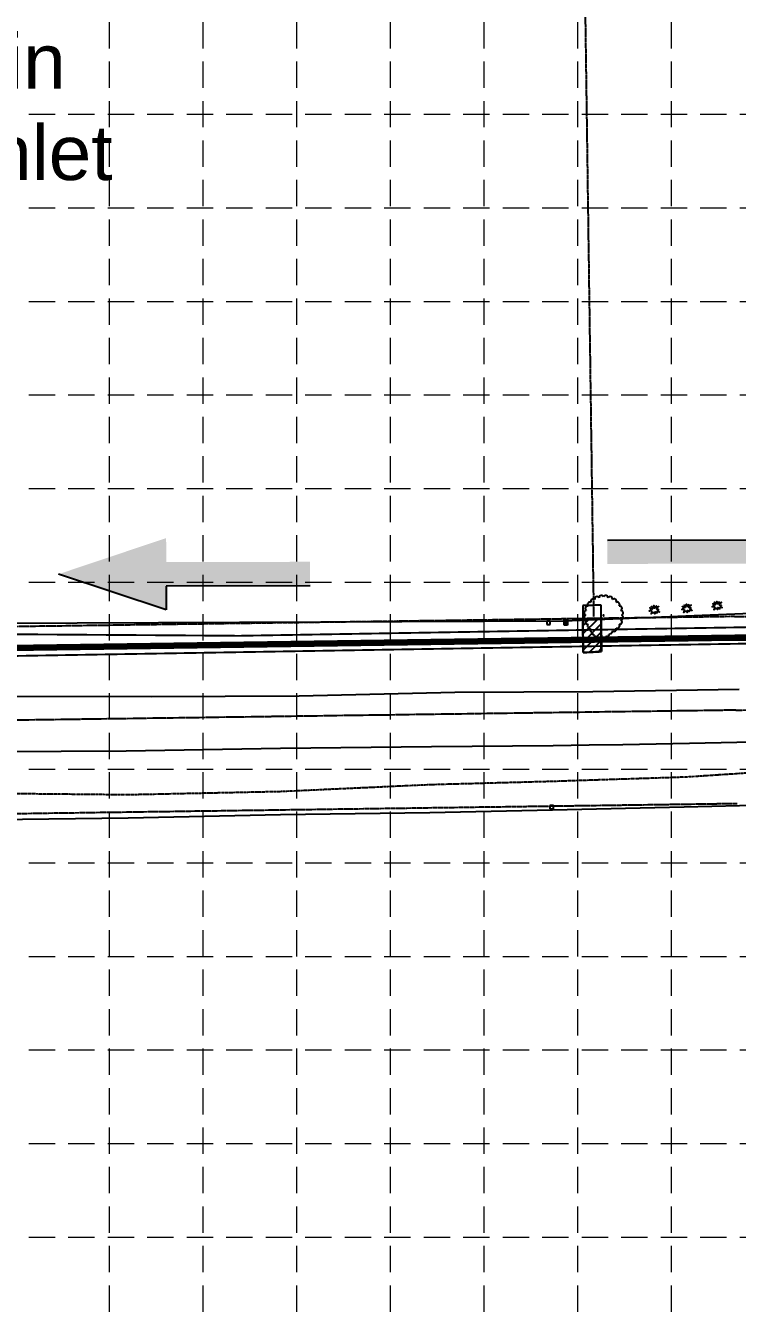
# Model space of a CAD drawing. Header units: inches. Extents: x 2599285 to 2601849, y 7031355 to 7032959.
# Drawn here: x 2600052 to 2600356, y 7032045 to 7032595 of the extents above; entities that cross this region are included whole.
import ezdxf

# ---------------------------------------------------------------- set-up
doc = ezdxf.new("R2010")
doc.units = ezdxf.units.IN
doc.header["$MEASUREMENT"] = 0
for name, pattern in [('DASHED', [0.8, 0.75, -0.05]), ('HIDDEN', [0.375, 0.25, -0.125]), ('PHANTOM', [2.1, 1.75, -0.05, 0.1, -0.05, 0.1, -0.05]), ('R.O.W. Cornelius$0$CENTER', [2.7, 2.5, -0.05, 0.1, -0.05]), ('R.O.W. Cornelius$0$PHANTOM', [2.1, 1.75, -0.05, 0.1, -0.05, 0.1, -0.05]), ('SCREEK', [1.04, 0.9, -0.035, 0, -0.035, 0, -0.035, 0, -0.035])]:
    doc.linetypes.add(name, pattern=pattern)
for name, color, linetype in [('ARROWS', 252, 'Continuous'), ('DITCH', 7, 'SCREEK'), ('EASPH-PVMT', 7, 'Continuous'), ('EPVMT', 8, 'DASHED'), ('ETEL', 33, 'DASHED'), ('FENCEBW', 7, 'BWF'), ('GRID', 254, 'HIDDEN'), ('HATCH', 10, 'Continuous'), ('LIMITS OF DISTURBANCE', 1, 'HIDDEN'), ('PWAT', 4, 'Continuous'), ('R.O.W. Cornelius$0$CL', 7, 'R.O.W. Cornelius$0$CENTER'), ('R.O.W. Cornelius$0$ROW', 192, 'R.O.W. Cornelius$0$PHANTOM'), ('ROW', 252, 'PHANTOM'), ('SILT FENCE', 200, 'Continuous'), ('TREE', 7, 'Continuous'), ('TREET', 250, 'Continuous')]:
    doc.layers.add(name, color=color, linetype=linetype)
doc.styles.get("Standard").update_dxf_attribs({"font": 'ARIAL.TTF'})
doc.styles.add('UTIL', font='romans.shx', dxfattribs={"width": 0.9})
doc.linetypes.add('ASPH-E2', pattern='A,0.45,-0.05,0.9,[138,ltypeshp.shx,S=-0.013,R=0,X=0,Y=0],0.45', length=1.85)
doc.linetypes.add('BWF', pattern='A,0.9,-0.05,[135,ltypeshp.shx,S=0.03,R=0,X=0,Y=0],-0.05', length=1)
doc.linetypes.add('TELE', pattern='A,0.8,-0.05,0.8,-0.05,0.8,-0.15,["TELE",UTIL,S=0.08,R=0,X=-0.1,Y=-0.04],-0.2', length=2.85)

# ---------------------------------------------------------------- blocks, each defined once
blk = doc.blocks.new('A$C33723172')
at = {"layer": 'ARROWS', "color": 7}
for p, q in [((11.14, 24.49), (5.46, 10.23)), ((5.46, 10.23), (7.83, 9.28)), ((7.83, 9.28), (0, 0))]:
    blk.add_line(p, q, dxfattribs=at)
for points in [[(11.14, 24.49), (8.77, 25.44), (5.46, 10.23), (3.08, 11.17)], [(0.7, 12.12), (7.83, 9.28), (0, 0), (7.83, 9.28)]]:
    blk.add_solid(points, dxfattribs=at)

msp = doc.modelspace()

# ---------------------------------------------------------------- linework, layer by layer
at = {"layer": 'DITCH'}
for p, q in [((2600396.5, 7032277.95), (2600334.04, 7032273.82)), ((2600224.82, 7032270.54), (2600160.22, 7032267.59)), ((2600276.86, 7032271.95), (2600224.82, 7032270.54)), ((2600334.04, 7032273.82), (2600276.86, 7032271.95)), ((2600095.36, 7032266.22), (2600030.48, 7032266.86)), ((2600160.22, 7032267.59), (2600095.36, 7032266.22))]:
    msp.add_line(p, q, dxfattribs=at)
at = {"layer": 'EASPH-PVMT', "linetype": 'ASPH-E2'}
for p, q in [((2600043.15, 7032308.38), (2600105.32, 7032308.29)), ((2600105.32, 7032308.29), (2600168.53, 7032308.54)), ((2600168.53, 7032308.54), (2600235.09, 7032310.12)), ((2600235.09, 7032310.12), (2600293.92, 7032310.35)), ((2600293.92, 7032310.35), (2600356.49, 7032311.48)), ((2600160.55, 7032286.12, 519.1), (2600094.54, 7032284.9, 519.1)), ((2600225.08, 7032286.71, 519.1), (2600160.55, 7032286.12, 519.1)), ((2600277.01, 7032287.25, 519.1), (2600225.08, 7032286.71, 519.1)), ((2600292.4, 7032287.43, 519.1), (2600277.01, 7032287.25, 519.1)), ((2600306.87, 7032287.63, 519.1), (2600292.4, 7032287.43, 519.1)), ((2600335.3, 7032288.17, 519.1), (2600306.87, 7032287.63, 519.1)), ((2600355.51, 7032288.65, 519.1), (2600335.3, 7032288.17, 519.1)), ((2600376.4, 7032289.24, 519.1), (2600355.51, 7032288.65, 519.1)), ((2600094.54, 7032284.9, 519.1), (2600031.25, 7032284.6, 519.1))]:
    msp.add_line(p, q, dxfattribs=at)
at = {"layer": 'EPVMT', "color": 7}
for p, q in [((2600297.49, 7032347.29), (2600289.67, 7032347.16)), ((2600289.67, 7032347.16), (2600289.67, 7032342.02)), ((2600297.62, 7032327.47), (2600297.49, 7032347.29)), ((2600289.67, 7032342.02), (2600289.87, 7032327.07)), ((2600289.87, 7032327.07), (2600297.62, 7032327.47))]:
    msp.add_line(p, q, dxfattribs=at)
at = {"layer": 'ETEL', "color": 252, "linetype": 'TELE', "ltscale": 0.8}
for p, q in [((2600281.74, 7032340.64), (2600518.7, 7032350.32)), ((2599987.44, 7032339.46), (2600281.74, 7032340.64))]:
    msp.add_line(p, q, dxfattribs=at)
at = {"layer": 'ETEL', "color": 252}
for p, q in [((2600281.74, 7032341.19), (2600283.22, 7032341.19)), ((2600281.74, 7032338.8), (2600281.74, 7032341.19)), ((2600281.74, 7032341.19), (2600283.22, 7032338.8)), ((2600283.22, 7032341.19), (2600281.74, 7032338.8)), ((2600283.22, 7032341.19), (2600283.22, 7032338.8)), ((2600283.22, 7032338.8), (2600281.74, 7032338.8))]:
    msp.add_line(p, q, dxfattribs=at)
at = {"layer": 'FENCEBW'}
for p, q in [((2600160.61, 7032257.64), (2600095.52, 7032256.24)), ((2600224.29, 7032258.5), (2600160.61, 7032257.64)), ((2600276.79, 7032259.64), (2600224.29, 7032258.5)), ((2600333.07, 7032261.02), (2600276.79, 7032259.64)), ((2600395.65, 7032262.49), (2600333.07, 7032261.02)), ((2600095.52, 7032256.24), (2600030.95, 7032255.4))]:
    msp.add_line(p, q, dxfattribs=at)
at = {"layer": 'GRID', "color": 252, "linetype": 'HIDDEN', "lineweight": 0, "ltscale": 45}
for p, q in [((2600087.39, 7032917.18), (2600087.39, 7031517)), ((2600127.39, 7032917.18), (2600127.39, 7031517)), ((2600167.39, 7032917.18), (2600167.39, 7031517)), ((2600207.39, 7032917.18), (2600207.39, 7031517)), ((2600247.39, 7032917.18), (2600247.39, 7031517)), ((2600287.39, 7032917.18), (2600287.39, 7031517)), ((2600327.39, 7032917.18), (2600327.39, 7031517)), ((2599327.39, 7032557.18), (2601807.39, 7032557.18)), ((2599327.39, 7032517.18), (2601807.39, 7032517.18)), ((2599327.39, 7032477.18), (2601807.39, 7032477.18)), ((2599327.39, 7032437.18), (2601807.39, 7032437.18)), ((2599327.39, 7032397.18), (2601807.39, 7032397.18)), ((2599327.39, 7032357.18), (2601807.39, 7032357.18)), ((2599327.39, 7032277.18), (2601807.39, 7032277.18)), ((2599327.39, 7032237.18), (2601807.39, 7032237.18)), ((2599327.39, 7032197.18), (2601807.39, 7032197.18)), ((2599327.39, 7032157.18), (2601807.39, 7032157.18)), ((2599327.39, 7032117.18), (2601807.39, 7032117.18)), ((2599327.39, 7032077.18), (2601807.39, 7032077.18))]:
    msp.add_line(p, q, dxfattribs=at)
at = {"layer": 'HATCH', "color": 7}
for p, q in [((2600289.67, 7032341.53), (2600297.52, 7032341.64)), ((2600289.87, 7032327.07), (2600289.67, 7032341.53)), ((2600289.71, 7032338.53), (2600292.75, 7032341.57)), ((2600289.76, 7032335.04), (2600296.34, 7032341.62)), ((2600297.52, 7032341.64), (2600297.62, 7032327.47)), ((2600297.52, 7032341.64), (2600297.52, 7032341.64)), ((2600289.81, 7032331.55), (2600297.54, 7032339.29)), ((2600289.85, 7032328.06), (2600297.56, 7032335.78)), ((2600292.52, 7032327.2), (2600297.59, 7032332.27)), ((2600297.62, 7032327.47), (2600289.87, 7032327.07)), ((2600296.25, 7032327.39), (2600297.61, 7032328.75))]:
    msp.add_line(p, q, dxfattribs=at)
at = {"layer": 'LIMITS OF DISTURBANCE', "ltscale": 30, "const_width": 0.8}
for points in [[(2599924.7, 7032335.7), (2600142.96, 7032334.22), (2600375.7, 7032338.16), (2600416.22, 7032338.35), (2600416.22, 7032344.63), (2600430.01, 7032344.63), (2600430.73, 7032339.07), (2600522.95, 7032343.43), (2600522.95, 7032350.44), (2600539.16, 7032351.89), (2600541.1, 7032343.43), (2600704.71, 7032357.35), (2600704.86, 7032362.74), (2600797.55, 7032370.69), (2600798.6, 7032364.25), (2600871.41, 7032367.39), (2600978.58, 7032370.31)], [(2601092.88, 7032361.01), (2600872.56, 7032362.63), (2600876.01, 7032289.36), (2600864.43, 7032289.88), (2600861.15, 7032362.46), (2600693.4, 7032352.09), (2600543.22, 7032338.24), (2600391.36, 7032331.41), (2600040.2, 7032325.49)]]:
    msp.add_lwpolyline(points, dxfattribs=at)
at = {"layer": 'PWAT', "color": 4, "lineweight": 200}
msp.add_line((2599795.54, 7032325.59), (2600354.7, 7032333.44), dxfattribs=at)
msp.add_arc((2600314.93, 7035167.09), 2833.93, 270.80402, 274.50402, dxfattribs=at)
at = {"layer": 'R.O.W. Cornelius$0$CL'}
msp.add_line((2600355.13, 7032302.44, 1027.17), (2599663.5, 7032292.74, 1027.17), dxfattribs=at)
msp.add_arc((2600314.93, 7035167.09, 1027.17), 2864.93, 270.80402, 274.50402, dxfattribs=at)
at = {"layer": 'R.O.W. Cornelius$0$ROW', "color": 252}
for p, q in [((2600289.06, 7032717.96, 1027.17), (2600294.34, 7032341.59, 1027.17)), ((2600354.57, 7032342.44, 1027.17), (2599726.99, 7032333.63, 1027.17)), ((2600355.69, 7032262.45, 1027.17), (2599772.94, 7032254.27, 1027.17))]:
    msp.add_line(p, q, dxfattribs=at)
msp.add_arc((2600314.93, 7035167.09, 1027.17), 2824.93, 270.80402, 274.50402, dxfattribs=at)
at = {"layer": 'ROW'}
for points in [[(2600275.8, 7032338.99), (2600275.8, 7032340.49), (2600274.3, 7032340.49), (2600274.3, 7032338.99)], [(2600277.14, 7032260.24), (2600277.14, 7032261.74), (2600275.64, 7032261.74), (2600275.64, 7032260.24)]]:
    msp.add_lwpolyline(points, close=True, dxfattribs=at)
at = {"layer": 'TREE'}
for points in [[(2600321.1, 7032347.01), (2600321.11, 7032347.01), (2600321.08, 7032346.95), (2600321.04, 7032346.85), (2600321, 7032346.74), (2600320.97, 7032346.61), (2600320.95, 7032346.49), (2600320.97, 7032346.4), (2600321.03, 7032346.34), (2600321.15, 7032346.33), (2600321.3, 7032346.37), (2600321.47, 7032346.43), (2600321.65, 7032346.5), (2600321.82, 7032346.58), (2600321.96, 7032346.64), (2600322.05, 7032346.68), (2600322.07, 7032346.69), (2600322.03, 7032346.65), (2600321.92, 7032346.58), (2600321.77, 7032346.47), (2600321.6, 7032346.35), (2600321.43, 7032346.21), (2600321.28, 7032346.07), (2600321.16, 7032345.94), (2600321.11, 7032345.83), (2600321.13, 7032345.74), (2600321.21, 7032345.68), (2600321.34, 7032345.63), (2600321.49, 7032345.6), (2600321.65, 7032345.57), (2600321.79, 7032345.56), (2600321.92, 7032345.54), (2600321.99, 7032345.53), (2600322.01, 7032345.5), (2600321.98, 7032345.47), (2600321.92, 7032345.44), (2600321.84, 7032345.39), (2600321.76, 7032345.34), (2600321.69, 7032345.28), (2600321.65, 7032345.2), (2600321.65, 7032345.12), (2600321.71, 7032345.03), (2600321.8, 7032344.94), (2600321.93, 7032344.84), (2600322.07, 7032344.75), (2600322.2, 7032344.66), (2600322.31, 7032344.59), (2600322.38, 7032344.53), (2600322.4, 7032344.49), (2600322.35, 7032344.47), (2600322.25, 7032344.47), (2600322.11, 7032344.49), (2600321.94, 7032344.5), (2600321.77, 7032344.52), (2600321.6, 7032344.52), (2600321.45, 7032344.51), (2600321.34, 7032344.48), (2600321.28, 7032344.42), (2600321.25, 7032344.35), (2600321.26, 7032344.26), (2600321.28, 7032344.17), (2600321.31, 7032344.09), (2600321.33, 7032344.02), (2600321.33, 7032343.97), (2600321.31, 7032343.96), (2600321.26, 7032343.99), (2600321.17, 7032344.05), (2600321.06, 7032344.12), (2600320.94, 7032344.2), (2600320.81, 7032344.28), (2600320.7, 7032344.34), (2600320.59, 7032344.38), (2600320.51, 7032344.37), (2600320.46, 7032344.32), (2600320.44, 7032344.24), (2600320.43, 7032344.12), (2600320.44, 7032344), (2600320.46, 7032343.88), (2600320.47, 7032343.77), (2600320.47, 7032343.68), (2600320.46, 7032343.64), (2600320.43, 7032343.65), (2600320.39, 7032343.7), (2600320.32, 7032343.77), (2600320.23, 7032343.86), (2600320.14, 7032343.95), (2600320.02, 7032344.02), (2600319.9, 7032344.08), (2600319.76, 7032344.09), (2600319.62, 7032344.06), (2600319.47, 7032343.99), (2600319.33, 7032343.9), (2600319.2, 7032343.8), (2600319.09, 7032343.71), (2600319, 7032343.63), (2600318.95, 7032343.59), (2600318.93, 7032343.6), (2600318.96, 7032343.66), (2600319.01, 7032343.78), (2600319.09, 7032343.92), (2600319.17, 7032344.09), (2600319.24, 7032344.27), (2600319.28, 7032344.44), (2600319.29, 7032344.59), (2600319.25, 7032344.71), (2600319.14, 7032344.79), (2600318.99, 7032344.84), (2600318.82, 7032344.85), (2600318.62, 7032344.85), (2600318.44, 7032344.84), (2600318.28, 7032344.82), (2600318.16, 7032344.82), (2600318.11, 7032344.84), (2600318.12, 7032344.88), (2600318.2, 7032344.95), (2600318.31, 7032345.03), (2600318.45, 7032345.14), (2600318.6, 7032345.25), (2600318.73, 7032345.37), (2600318.83, 7032345.49), (2600318.88, 7032345.61), (2600318.86, 7032345.73), (2600318.8, 7032345.83), (2600318.7, 7032345.93), (2600318.59, 7032346.01), (2600318.48, 7032346.07), (2600318.4, 7032346.11), (2600318.35, 7032346.13), (2600318.37, 7032346.12), (2600318.45, 7032346.08), (2600318.6, 7032346.03), (2600318.78, 7032345.96), (2600318.98, 7032345.89), (2600319.19, 7032345.83), (2600319.38, 7032345.79), (2600319.53, 7032345.79), (2600319.62, 7032345.82), (2600319.64, 7032345.89), (2600319.61, 7032346.01), (2600319.53, 7032346.14), (2600319.43, 7032346.29), (2600319.31, 7032346.44), (2600319.2, 7032346.57), (2600319.11, 7032346.67), (2600319.06, 7032346.73), (2600319.06, 7032346.75), (2600319.1, 7032346.72), (2600319.17, 7032346.66), (2600319.27, 7032346.59), (2600319.39, 7032346.53), (2600319.51, 7032346.47), (2600319.63, 7032346.44), (2600319.74, 7032346.45), (2600319.83, 7032346.51), (2600319.9, 7032346.6), (2600319.95, 7032346.72), (2600320, 7032346.85), (2600320.03, 7032346.96), (2600320.05, 7032347.06), (2600320.06, 7032347.11), (2600320.07, 7032347.11), (2600320.08, 7032347.04), (2600320.09, 7032346.93), (2600320.1, 7032346.78), (2600320.12, 7032346.61), (2600320.15, 7032346.45), (2600320.2, 7032346.31), (2600320.25, 7032346.21), (2600320.33, 7032346.17), (2600320.43, 7032346.2), (2600320.55, 7032346.28), (2600320.67, 7032346.41), (2600320.79, 7032346.56), (2600320.9, 7032346.71), (2600320.99, 7032346.85), (2600321.06, 7032346.95)], [(2600334.98, 7032347.61), (2600334.99, 7032347.6), (2600334.96, 7032347.54), (2600334.92, 7032347.45), (2600334.88, 7032347.33), (2600334.85, 7032347.21), (2600334.83, 7032347.09), (2600334.85, 7032346.99), (2600334.91, 7032346.94), (2600335.03, 7032346.93), (2600335.18, 7032346.96), (2600335.35, 7032347.02), (2600335.53, 7032347.09), (2600335.7, 7032347.17), (2600335.84, 7032347.24), (2600335.93, 7032347.28), (2600335.95, 7032347.29), (2600335.9, 7032347.25), (2600335.8, 7032347.17), (2600335.65, 7032347.07), (2600335.48, 7032346.94), (2600335.31, 7032346.8), (2600335.15, 7032346.66), (2600335.04, 7032346.53), (2600334.99, 7032346.42), (2600335.01, 7032346.33), (2600335.09, 7032346.27), (2600335.22, 7032346.22), (2600335.37, 7032346.19), (2600335.52, 7032346.17), (2600335.67, 7032346.15), (2600335.79, 7032346.14), (2600335.87, 7032346.12), (2600335.89, 7032346.1), (2600335.86, 7032346.07), (2600335.8, 7032346.03), (2600335.72, 7032345.98), (2600335.64, 7032345.93), (2600335.57, 7032345.87), (2600335.53, 7032345.8), (2600335.53, 7032345.72), (2600335.59, 7032345.63), (2600335.68, 7032345.53), (2600335.81, 7032345.44), (2600335.95, 7032345.34), (2600336.08, 7032345.26), (2600336.19, 7032345.18), (2600336.26, 7032345.12), (2600336.27, 7032345.08), (2600336.23, 7032345.07), (2600336.13, 7032345.07), (2600335.99, 7032345.08), (2600335.82, 7032345.1), (2600335.65, 7032345.11), (2600335.48, 7032345.11), (2600335.33, 7032345.11), (2600335.22, 7032345.07), (2600335.16, 7032345.02), (2600335.13, 7032344.94), (2600335.14, 7032344.85), (2600335.16, 7032344.76), (2600335.19, 7032344.68), (2600335.21, 7032344.61), (2600335.21, 7032344.57), (2600335.19, 7032344.56), (2600335.13, 7032344.58), (2600335.05, 7032344.64), (2600334.94, 7032344.72), (2600334.82, 7032344.8), (2600334.69, 7032344.88), (2600334.57, 7032344.94), (2600334.47, 7032344.97), (2600334.39, 7032344.97), (2600334.34, 7032344.92), (2600334.32, 7032344.83), (2600334.31, 7032344.72), (2600334.32, 7032344.59), (2600334.34, 7032344.47), (2600334.35, 7032344.36), (2600334.35, 7032344.28), (2600334.34, 7032344.24), (2600334.31, 7032344.24), (2600334.26, 7032344.29), (2600334.2, 7032344.36), (2600334.11, 7032344.45), (2600334.01, 7032344.54), (2600333.9, 7032344.62), (2600333.78, 7032344.67), (2600333.64, 7032344.69), (2600333.5, 7032344.65), (2600333.35, 7032344.59), (2600333.21, 7032344.49), (2600333.08, 7032344.4), (2600332.97, 7032344.3), (2600332.88, 7032344.23), (2600332.83, 7032344.19), (2600332.81, 7032344.19), (2600332.84, 7032344.26), (2600332.89, 7032344.37), (2600332.97, 7032344.52), (2600333.05, 7032344.69), (2600333.12, 7032344.86), (2600333.16, 7032345.03), (2600333.17, 7032345.19), (2600333.13, 7032345.31), (2600333.02, 7032345.39), (2600332.87, 7032345.43), (2600332.69, 7032345.44), (2600332.5, 7032345.44), (2600332.32, 7032345.43), (2600332.16, 7032345.42), (2600332.04, 7032345.41), (2600331.99, 7032345.43), (2600332, 7032345.47), (2600332.08, 7032345.54), (2600332.19, 7032345.63), (2600332.33, 7032345.73), (2600332.48, 7032345.84), (2600332.61, 7032345.96), (2600332.71, 7032346.08), (2600332.76, 7032346.21), (2600332.74, 7032346.32), (2600332.68, 7032346.43), (2600332.58, 7032346.52), (2600332.47, 7032346.6), (2600332.36, 7032346.67), (2600332.28, 7032346.71), (2600332.23, 7032346.72), (2600332.25, 7032346.72), (2600332.33, 7032346.68), (2600332.48, 7032346.62), (2600332.66, 7032346.55), (2600332.86, 7032346.48), (2600333.07, 7032346.43), (2600333.25, 7032346.39), (2600333.4, 7032346.38), (2600333.5, 7032346.41), (2600333.52, 7032346.49), (2600333.49, 7032346.6), (2600333.41, 7032346.74), (2600333.31, 7032346.89), (2600333.19, 7032347.03), (2600333.08, 7032347.16), (2600332.99, 7032347.27), (2600332.94, 7032347.33), (2600332.94, 7032347.34), (2600332.98, 7032347.31), (2600333.05, 7032347.26), (2600333.15, 7032347.19), (2600333.27, 7032347.12), (2600333.39, 7032347.06), (2600333.51, 7032347.03), (2600333.62, 7032347.04), (2600333.71, 7032347.1), (2600333.78, 7032347.2), (2600333.83, 7032347.31), (2600333.88, 7032347.44), (2600333.91, 7032347.56), (2600333.93, 7032347.65), (2600333.94, 7032347.7), (2600333.95, 7032347.7), (2600333.96, 7032347.64), (2600333.97, 7032347.52), (2600333.98, 7032347.37), (2600334, 7032347.21), (2600334.03, 7032347.04), (2600334.07, 7032346.9), (2600334.13, 7032346.8), (2600334.21, 7032346.76), (2600334.31, 7032346.79), (2600334.43, 7032346.87), (2600334.55, 7032347), (2600334.67, 7032347.15), (2600334.78, 7032347.3), (2600334.87, 7032347.44), (2600334.94, 7032347.55)], [(2600347.94, 7032348.8), (2600347.95, 7032348.79), (2600347.92, 7032348.73), (2600347.88, 7032348.64), (2600347.84, 7032348.52), (2600347.81, 7032348.4), (2600347.79, 7032348.28), (2600347.81, 7032348.18), (2600347.87, 7032348.13), (2600347.99, 7032348.12), (2600348.14, 7032348.15), (2600348.31, 7032348.21), (2600348.49, 7032348.28), (2600348.66, 7032348.36), (2600348.8, 7032348.43), (2600348.89, 7032348.47), (2600348.91, 7032348.48), (2600348.86, 7032348.44), (2600348.76, 7032348.36), (2600348.61, 7032348.26), (2600348.44, 7032348.13), (2600348.27, 7032347.99), (2600348.11, 7032347.85), (2600348, 7032347.72), (2600347.95, 7032347.61), (2600347.97, 7032347.52), (2600348.05, 7032347.46), (2600348.17, 7032347.41), (2600348.33, 7032347.38), (2600348.48, 7032347.36), (2600348.63, 7032347.34), (2600348.75, 7032347.33), (2600348.83, 7032347.31), (2600348.85, 7032347.29), (2600348.82, 7032347.26), (2600348.76, 7032347.22), (2600348.68, 7032347.17), (2600348.6, 7032347.12), (2600348.53, 7032347.06), (2600348.49, 7032346.99), (2600348.49, 7032346.91), (2600348.54, 7032346.82), (2600348.64, 7032346.72), (2600348.77, 7032346.63), (2600348.91, 7032346.53), (2600349.04, 7032346.45), (2600349.15, 7032346.37), (2600349.22, 7032346.31), (2600349.23, 7032346.27), (2600349.19, 7032346.26), (2600349.09, 7032346.26), (2600348.95, 7032346.27), (2600348.78, 7032346.29), (2600348.61, 7032346.3), (2600348.44, 7032346.3), (2600348.29, 7032346.3), (2600348.18, 7032346.26), (2600348.12, 7032346.21), (2600348.09, 7032346.13), (2600348.1, 7032346.04), (2600348.12, 7032345.95), (2600348.15, 7032345.87), (2600348.17, 7032345.8), (2600348.17, 7032345.76), (2600348.15, 7032345.75), (2600348.09, 7032345.77), (2600348.01, 7032345.83), (2600347.9, 7032345.91), (2600347.78, 7032345.99), (2600347.65, 7032346.07), (2600347.53, 7032346.13), (2600347.43, 7032346.16), (2600347.35, 7032346.16), (2600347.3, 7032346.11), (2600347.28, 7032346.02), (2600347.27, 7032345.91), (2600347.28, 7032345.78), (2600347.29, 7032345.66), (2600347.31, 7032345.55), (2600347.31, 7032345.47), (2600347.3, 7032345.43), (2600347.27, 7032345.43), (2600347.22, 7032345.48), (2600347.16, 7032345.55), (2600347.07, 7032345.64), (2600346.97, 7032345.73), (2600346.86, 7032345.81), (2600346.74, 7032345.86), (2600346.6, 7032345.88), (2600346.46, 7032345.84), (2600346.31, 7032345.78), (2600346.17, 7032345.68), (2600346.04, 7032345.59), (2600345.93, 7032345.49), (2600345.84, 7032345.42), (2600345.79, 7032345.38), (2600345.77, 7032345.38), (2600345.8, 7032345.45), (2600345.85, 7032345.56), (2600345.93, 7032345.71), (2600346.01, 7032345.88), (2600346.08, 7032346.05), (2600346.12, 7032346.22), (2600346.13, 7032346.38), (2600346.09, 7032346.5), (2600345.98, 7032346.58), (2600345.83, 7032346.62), (2600345.65, 7032346.63), (2600345.46, 7032346.63), (2600345.28, 7032346.62), (2600345.12, 7032346.61), (2600345, 7032346.6), (2600344.95, 7032346.62), (2600344.96, 7032346.66), (2600345.04, 7032346.73), (2600345.15, 7032346.82), (2600345.29, 7032346.92), (2600345.44, 7032347.03), (2600345.57, 7032347.15), (2600345.67, 7032347.27), (2600345.72, 7032347.4), (2600345.7, 7032347.51), (2600345.64, 7032347.62), (2600345.54, 7032347.71), (2600345.43, 7032347.79), (2600345.32, 7032347.86), (2600345.24, 7032347.9), (2600345.19, 7032347.91), (2600345.21, 7032347.9), (2600345.29, 7032347.87), (2600345.44, 7032347.81), (2600345.62, 7032347.74), (2600345.82, 7032347.67), (2600346.03, 7032347.62), (2600346.21, 7032347.58), (2600346.36, 7032347.57), (2600346.46, 7032347.6), (2600346.48, 7032347.68), (2600346.45, 7032347.79), (2600346.37, 7032347.93), (2600346.27, 7032348.08), (2600346.15, 7032348.22), (2600346.04, 7032348.35), (2600345.95, 7032348.46), (2600345.9, 7032348.52), (2600345.9, 7032348.53), (2600345.94, 7032348.5), (2600346.01, 7032348.45), (2600346.11, 7032348.38), (2600346.23, 7032348.31), (2600346.35, 7032348.25), (2600346.47, 7032348.22), (2600346.58, 7032348.23), (2600346.67, 7032348.29), (2600346.74, 7032348.39), (2600346.79, 7032348.5), (2600346.84, 7032348.63), (2600346.87, 7032348.75), (2600346.89, 7032348.84), (2600346.9, 7032348.89), (2600346.91, 7032348.89), (2600346.92, 7032348.83), (2600346.93, 7032348.71), (2600346.94, 7032348.56), (2600346.96, 7032348.4), (2600346.99, 7032348.23), (2600347.03, 7032348.09), (2600347.09, 7032347.99), (2600347.17, 7032347.95), (2600347.27, 7032347.98), (2600347.39, 7032348.06), (2600347.51, 7032348.19), (2600347.63, 7032348.34), (2600347.74, 7032348.49), (2600347.83, 7032348.63), (2600347.9, 7032348.74)]]:
    msp.add_lwpolyline(points, close=True, dxfattribs=at)
for centre, radius, start, end in [((2600297.65, 7032350.49), 0.995, 19.6614, 178.7355), ((2600299.53, 7032350.49), 0.995, 1.2645, 160.3386), ((2600291.75, 7032345.91), 1.02, 77.6733, 237.3267), ((2600292.73, 7032347.6), 1.02, 62.6733, 222.3267), ((2600294.11, 7032348.98), 1.02, 47.6733, 207.3267), ((2600295.8, 7032349.95), 1.02, 32.6733, 192.3267), ((2600301.39, 7032349.95), 1.02, 347.6733, 147.3267), ((2600303.08, 7032348.98), 1.02, 332.6733, 132.3267), ((2600304.46, 7032347.6), 1.02, 317.6733, 117.3267), ((2600305.43, 7032345.91), 1.02, 302.6733, 102.3267), ((2600291.25, 7032344.02), 1.02, 92.6733, 252.3267), ((2600291.25, 7032342.07), 1.02, 107.6733, 267.3267), ((2600291.75, 7032340.19), 1.02, 122.6733, 282.3267), ((2600305.43, 7032340.19), 1.02, 257.6733, 57.3267), ((2600305.94, 7032344.02), 1.02, 287.6733, 87.3267), ((2600305.94, 7032342.07), 1.02, 272.6733, 72.3267), ((2600292.73, 7032338.5), 1.02, 137.6733, 262.033), ((2600293.19, 7032337.6), 0.614, 190.8416, 267.3267), ((2600293.49, 7032336.47), 0.614, 122.6733, 282.3267), ((2600294.08, 7032335.45), 0.614, 137.6733, 297.3267), ((2600294.91, 7032334.63), 0.614, 152.6733, 312.3267), ((2600300.29, 7032334.63), 0.614, 227.6733, 27.3267), ((2600301.12, 7032335.45), 0.614, 242.6733, 330.6231), ((2600301.39, 7032336.14), 1.02, 284.9528, 12.3267), ((2600303.08, 7032337.12), 1.02, 227.6733, 27.3267), ((2600304.46, 7032338.5), 1.02, 242.6733, 42.3267), ((2600295.92, 7032334.04), 0.614, 167.6733, 327.3267), ((2600297.03, 7032333.72), 0.597, 181.2645, 340.3386), ((2600298.16, 7032333.72), 0.597, 199.6614, 358.7355), ((2600299.27, 7032334.04), 0.614, 212.6733, 12.3267)]:
    msp.add_arc(centre, radius, start, end, dxfattribs=at)
at = {"layer": 'TREET'}
for centre, major_axis, start_param, end_param in [((2600298.59, 7032342.96), (-0.147, 0.147), 3.926991, 7.068583), ((2600298.59, 7032342.96), (-0.147, 0.147), 0.785398, 3.926991), ((2600297.6, 7032338.13), (0.0884, 0.0884), 5.497787, 8.63938), ((2600297.6, 7032338.13), (0.0884, 0.0884), 2.356194, 5.497787)]:
    msp.add_ellipse(centre, major_axis=major_axis, ratio=1, start_param=start_param, end_param=end_param, dxfattribs=at)

# ---------------------------------------------------------------- block references
at = {"layer": 'SILT FENCE', "color": 0, "ltscale": 30, "xscale": 3.99999999912486, "yscale": 4, "zscale": 4}
for p, rotation in [((2600407.75, 7032370.26), 111.8498237540236), ((2600065.65, 7032360.54), 291.8498237540236)]:
    msp.add_blockref('A$C33723172', p, dxfattribs=dict(at, rotation=rotation))

# ---------------------------------------------------------------- texts
at = {"layer": 'TREET', "insert": (2599788.47, 7032591.55), "char_height": 23.4451, "width": 17072.3296, "attachment_point": 1}
msp.add_mtext('install and maintain \\Pwattle to protect inlet ', dxfattribs=at)

doc.saveas('drawing.dxf')
